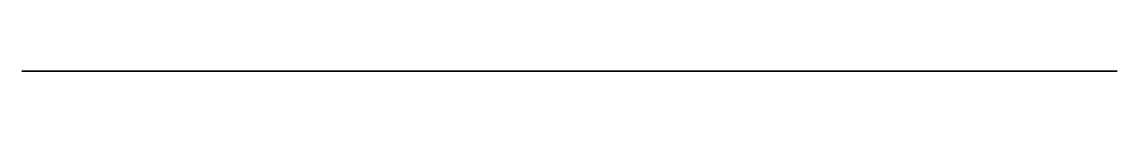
# Model space of a CAD drawing. Header units: millimetres. Extents: x 49 to 67.7, y 0 to 0.
import ezdxf

# ---------------------------------------------------------------- set-up
doc = ezdxf.new("R2010")
doc.units = ezdxf.units.MM
doc.layers.get('0').update_dxf_attribs({"color": 194, "true_color": 0x551cb1})

msp = doc.modelspace()

# ---------------------------------------------------------------- linework, layer by layer
at = {"color": 251, "true_color": 0x565656}
msp.add_polyline3d([(59.352, 0, -25.458), (59.521, 0, -25.27), (59.702, 0, -25.087), (59.893, 0, -24.908), (60.092, 0, -24.735), (60.298, 0, -24.571), (60.509, 0, -24.416), (60.723, 0, -24.273), (60.939, 0, -24.143), (61.046, 0, -24.078), (61.151, 0, -24.01), (61.253, 0, -23.937), (61.353, 0, -23.861), (61.545, 0, -23.698), (61.728, 0, -23.524), (61.901, 0, -23.339), (62.066, 0, -23.146), (62.221, 0, -22.946), (62.369, 0, -22.741), (62.49, 0, -22.56), (62.605, 0, -22.374), (62.713, 0, -22.184), (62.814, 0, -21.991), (62.908, 0, -21.794), (62.995, 0, -21.594), (63.075, 0, -21.39), (63.148, 0, -21.185), (63.343, 0, -21.152), (63.534, 0, -21.108), (63.722, 0, -21.054), (63.905, 0, -20.988), (64.084, 0, -20.913), (64.257, 0, -20.827), (64.425, 0, -20.731), (64.587, 0, -20.626), (64.742, 0, -20.512), (64.891, 0, -20.388), (65.033, 0, -20.256), (65.167, 0, -20.116), (65.292, 0, -19.968), (65.41, 0, -19.811), (65.518, 0, -19.648), (65.618, 0, -19.477), (65.707, 0, -19.3), (65.784, 0, -19.12), (65.851, 0, -18.936), (65.907, 0, -18.75), (65.951, 0, -18.561), (65.984, 0, -18.37), (66.006, 0, -18.178), (66.017, 0, -17.986), (66.016, 0, -17.793), (66.005, 0, -17.6), (65.982, 0, -17.408), (65.948, 0, -17.217), (65.902, 0, -17.027), (65.846, 0, -16.84), (65.778, 0, -16.656), (65.698, 0, -16.475), (65.608, 0, -16.299), (65.509, 0, -16.13), (65.4, 0, -15.968), (65.282, 0, -15.813), (65.156, 0, -15.665), (65.022, 0, -15.526), (64.88, 0, -15.395), (64.731, 0, -15.272), (64.575, 0, -15.159), (64.412, 0, -15.054), (64.244, 0, -14.959), (64.069, 0, -14.874), (63.89, 0, -14.799), (63.705, 0, -14.734), (63.517, 0, -14.68), (63.324, 0, -14.637), (63.332, 0, -14.359), (63.324, 0, -14.082), (63.3, 0, -13.807), (63.261, 0, -13.533), (63.206, 0, -13.262), (63.135, 0, -12.994), (63.049, 0, -12.731), (62.948, 0, -12.472), (62.813, 0, -12.181), (62.659, 0, -11.901), (62.487, 0, -11.631), (62.297, 0, -11.374), (62.147, 0, -11.195), (61.986, 0, -11.026), (61.815, 0, -10.866), (61.636, 0, -10.715), (61.448, 0, -10.574), (61.253, 0, -10.443), (61.052, 0, -10.322), (60.845, 0, -10.21), (60.419, 0, -10.006), (59.983, 0, -9.818), (59.103, 0, -9.463), (58.819, 0, -9.339), (58.684, 0, -9.273), (58.557, 0, -9.203), (58.441, 0, -9.13), (58.387, 0, -9.093), (58.337, 0, -9.054), (58.29, 0, -9.014), (58.248, 0, -8.974), (58.228, 0, -8.953), (58.21, 0, -8.932), (58.192, 0, -8.911), (58.176, 0, -8.89), (58.152, 0, -8.855), (58.128, 0, -8.818), (58.084, 0, -8.742), (58.045, 0, -8.661), (58.009, 0, -8.576), (57.976, 0, -8.487), (57.947, 0, -8.396), (57.922, 0, -8.302), (57.9, 0, -8.207), (57.864, 0, -8.013), (57.838, 0, -7.818), (57.822, 0, -7.627), (57.814, 0, -7.444), (49.012, 0, -7.313), (49.012, 0, -112.82), (67.678, 0, -112.82), (67.679, 0, -63.046), (67.682, 0, -61.883), (67.647, 0, -60.727), (67.594, 0, -60.159), (67.555, 0, -59.878), (67.506, 0, -59.601), (67.446, 0, -59.327), (67.375, 0, -59.057), (67.29, 0, -58.791), (67.192, 0, -58.529), (67.077, 0, -58.264), (66.95, 0, -58.003), (66.811, 0, -57.749), (66.662, 0, -57.5), (66.501, 0, -57.258), (66.331, 0, -57.024), (66.15, 0, -56.797), (65.961, 0, -56.579), (65.762, 0, -56.37), (65.554, 0, -56.17), (65.338, 0, -55.979), (65.114, 0, -55.798), (64.883, 0, -55.626), (64.644, 0, -55.465), (64.398, 0, -55.315), (64.145, 0, -55.175), (64.557, 0, -54.686), (64.941, 0, -54.176), (65.294, 0, -53.647), (65.618, 0, -53.098), (65.91, 0, -52.533), (66.171, 0, -51.952), (66.399, 0, -51.357), (66.594, 0, -50.748), (66.755, 0, -50.129), (66.881, 0, -49.504), (66.972, 0, -48.874), (67.027, 0, -48.24), (67.047, 0, -47.604), (67.032, 0, -46.967), (66.981, 0, -46.331), (66.894, 0, -45.698), (66.804, 0, -45.214), (66.693, 0, -44.736), (66.562, 0, -44.263), (66.41, 0, -43.797), (66.239, 0, -43.338), (66.049, 0, -42.887), (65.839, 0, -42.445), (65.611, 0, -42.011), (65.309, 0, -41.504), (64.978, 0, -41.013), (64.622, 0, -40.54), (64.247, 0, -40.083), (63.849, 0, -39.641), (63.432, 0, -39.212), (62.564, 0, -38.39), (62.144, 0, -37.991), (61.738, 0, -37.574), (61.351, 0, -37.14), (60.987, 0, -36.69), (60.619, 0, -36.191), (60.27, 0, -35.679), (59.942, 0, -35.153), (59.636, 0, -34.615), (59.368, 0, -34.095), (59.12, 0, -33.566), (58.894, 0, -33.026), (58.689, 0, -32.478), (58.403, 0, -31.605), (58.284, 0, -31.162), (58.192, 0, -30.712), (58.128, 0, -30.256), (58.089, 0, -29.795), (58.074, 0, -29.333), (58.084, 0, -28.872), (58.099, 0, -28.641), (58.123, 0, -28.41), (58.155, 0, -28.179), (58.196, 0, -27.949), (58.246, 0, -27.72), (58.304, 0, -27.492), (58.371, 0, -27.268), (58.446, 0, -27.046), (58.53, 0, -26.828), (58.622, 0, -26.615), (58.722, 0, -26.406), (58.831, 0, -26.203), (58.949, 0, -26.006), (59.075, 0, -25.816), (59.209, 0, -25.633)], close=True, dxfattribs=at)

doc.saveas('drawing.dxf')
